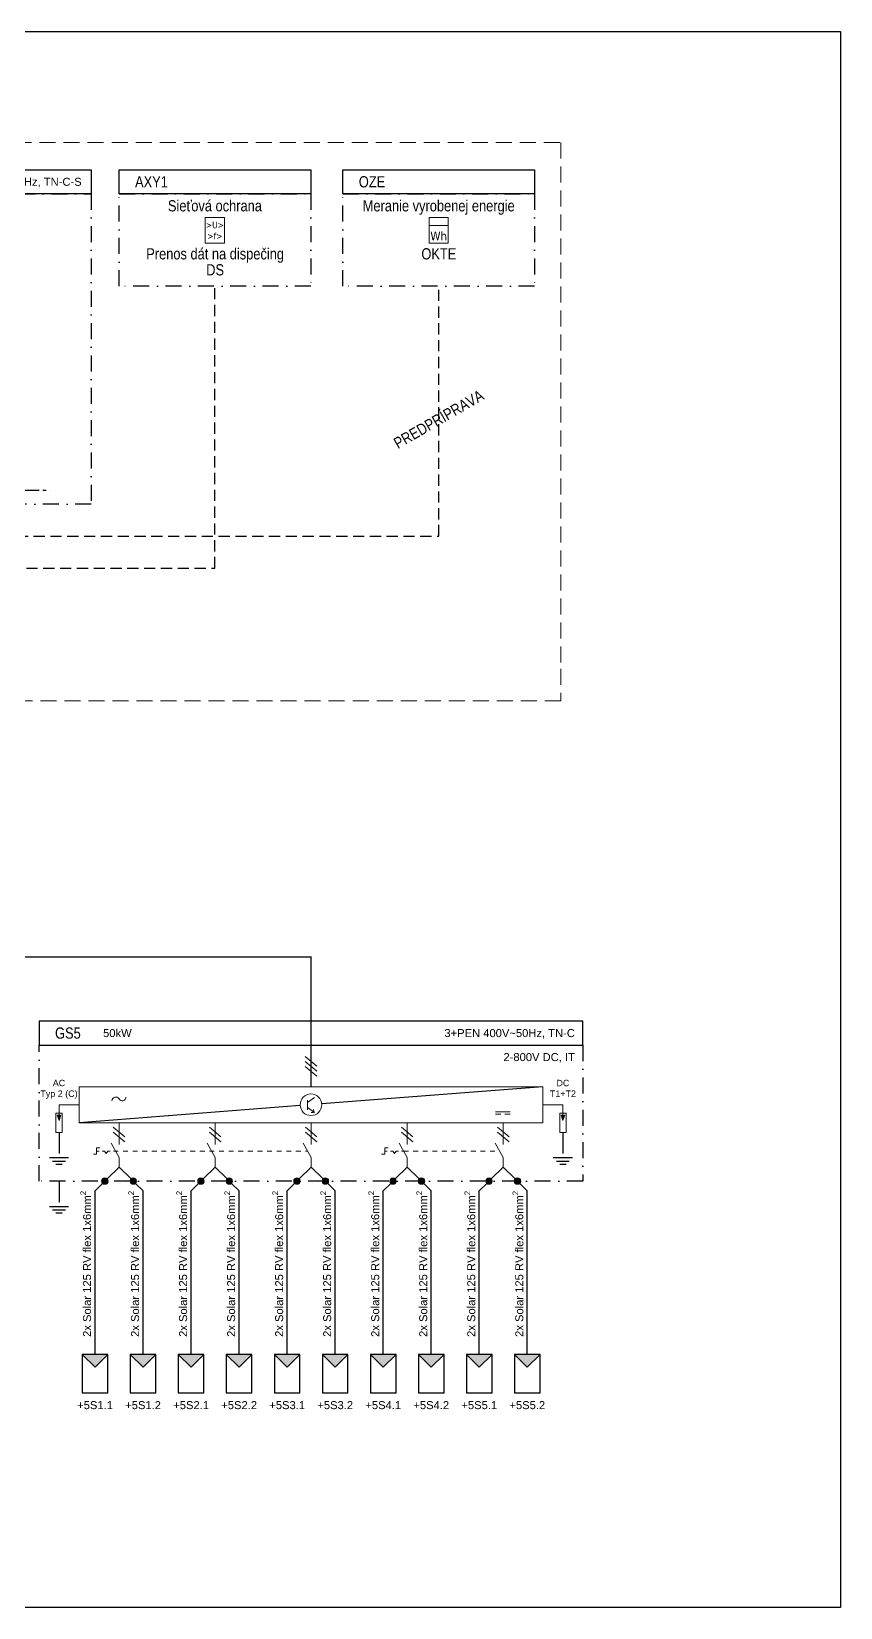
# Model space of a CAD drawing. Header units: millimetres. Extents: x -612 to 6794, y -5043 to 2163.
# Drawn here: x 2719.4 to 2972.1, y -195.7 to 296.6 of the extents above; entities that cross this region are included whole.
import ezdxf
from ezdxf.enums import TextEntityAlignment as Align

# ---------------------------------------------------------------- set-up
doc = ezdxf.new("R2010")
doc.units = ezdxf.units.MM
doc.header["$MEASUREMENT"] = 0
for name, pattern in [('EPL_DASH', [1, 0.5, -0.5]), ('EPL_DASHLONGDOT', [1, 0.66, -0.12, 0.1, -0.12]), ('ČERCHOVANÁ', [1, 0.5, -0.25, 0, -0.25]), ('ČÁRKOVANÁ', [0.75, 0.5, -0.25])]:
    doc.linetypes.add(name, pattern=pattern)
for name, color, linetype in [('22kV', 34, 'Continuous'), ('400V', 7, 'Continuous'), ('EV-Káble', 7, 'Continuous'), ('Kable', 7, 'Continuous'), ('LEGRAND', 7, 'Continuous'), ('RS', 40, 'Continuous')]:
    doc.layers.add(name, color=color, linetype=linetype)
for name, color, linetype, lineweight in [('EPLAN100', 7, 'Continuous', 50), ('EPLAN305', 7, 'EPL_DASH', 25), ('Prístroj', 7, 'Continuous', 13)]:
    doc.layers.add(name, color=color, linetype=linetype, lineweight=lineweight)
doc.styles.get("Standard").update_dxf_attribs({"font": 'arial.ttf'})
doc.styles.add('styl2', font='ARIALN.TTF', dxfattribs={"width": 0.85})
doc.styles.add('Tahoma', font='tahoma.ttf')

msp = doc.modelspace()

# ---------------------------------------------------------------- hatches: boundary and pattern name
at = {"layer": 'EPLAN305', "linetype": 'Continuous', "ltscale": 4}
for points in [[(2735.26, -116.68), (2739.26, -120.68), (2743.26, -116.68)], [(2750.26, -116.68), (2754.26, -120.68), (2758.26, -116.68)], [(2765.26, -116.68), (2769.26, -120.68), (2773.26, -116.68)], [(2780.26, -116.68), (2784.26, -120.68), (2788.26, -116.68)], [(2795.26, -116.68), (2799.26, -120.68), (2803.26, -116.68)], [(2810.26, -116.68), (2814.26, -120.68), (2818.26, -116.68)], [(2825.26, -116.68), (2829.26, -120.68), (2833.26, -116.68)], [(2840.26, -116.68), (2844.26, -120.68), (2848.26, -116.68)], [(2855.26, -116.68), (2859.26, -120.68), (2863.26, -116.68)], [(2870.26, -116.68), (2874.26, -120.68), (2878.26, -116.68)]]:
    msp.add_hatch(color=230, dxfattribs=at).paths.add_polyline_path(points, flags=0)
at = {"layer": 'EV-Káble', "transparency": 33554687}
h = msp.add_hatch(color=1, dxfattribs=at)
h.dxf.hatch_style = 1
h.paths.add_polyline_path([(2743.31, -62.52, 1), (2741.31, -62.52)])
h = msp.add_hatch(color=7, dxfattribs=at)
h.dxf.hatch_style = 1
h.paths.add_polyline_path([(2741.31, -62.52, 1), (2743.31, -62.52)])
h = msp.add_hatch(color=1, dxfattribs=at)
h.dxf.hatch_style = 1
h.paths.add_polyline_path([(2752.21, -62.52, 1), (2750.21, -62.52)])
h = msp.add_hatch(color=7, dxfattribs=at)
h.dxf.hatch_style = 1
h.paths.add_polyline_path([(2750.21, -62.52, 1), (2752.21, -62.52)])
h = msp.add_hatch(color=1, dxfattribs=at)
h.dxf.hatch_style = 1
h.paths.add_polyline_path([(2773.31, -62.52, 1), (2771.31, -62.52)])
h = msp.add_hatch(color=7, dxfattribs=at)
h.dxf.hatch_style = 1
h.paths.add_polyline_path([(2771.31, -62.52, 1), (2773.31, -62.52)])
h = msp.add_hatch(color=1, dxfattribs=at)
h.dxf.hatch_style = 1
h.paths.add_polyline_path([(2782.21, -62.52, 1), (2780.21, -62.52)])
h = msp.add_hatch(color=7, dxfattribs=at)
h.dxf.hatch_style = 1
h.paths.add_polyline_path([(2780.21, -62.52, 1), (2782.21, -62.52)])
h = msp.add_hatch(color=1, dxfattribs=at)
h.dxf.hatch_style = 1
h.paths.add_polyline_path([(2803.31, -62.52, 1), (2801.31, -62.52)])
h = msp.add_hatch(color=7, dxfattribs=at)
h.dxf.hatch_style = 1
h.paths.add_polyline_path([(2801.31, -62.52, 1), (2803.31, -62.52)])
h = msp.add_hatch(color=1, dxfattribs=at)
h.dxf.hatch_style = 1
h.paths.add_polyline_path([(2812.21, -62.52, 1), (2810.21, -62.52)])
h = msp.add_hatch(color=7, dxfattribs=at)
h.dxf.hatch_style = 1
h.paths.add_polyline_path([(2810.21, -62.52, 1), (2812.21, -62.52)])
h = msp.add_hatch(color=1, dxfattribs=at)
h.dxf.hatch_style = 1
h.paths.add_polyline_path([(2833.31, -62.52, 1), (2831.31, -62.52)])
h = msp.add_hatch(color=7, dxfattribs=at)
h.dxf.hatch_style = 1
h.paths.add_polyline_path([(2831.31, -62.52, 1), (2833.31, -62.52)])
h = msp.add_hatch(color=1, dxfattribs=at)
h.dxf.hatch_style = 1
h.paths.add_polyline_path([(2842.21, -62.52, 1), (2840.21, -62.52)])
h = msp.add_hatch(color=7, dxfattribs=at)
h.dxf.hatch_style = 1
h.paths.add_polyline_path([(2840.21, -62.52, 1), (2842.21, -62.52)])
h = msp.add_hatch(color=1, dxfattribs=at)
h.dxf.hatch_style = 1
h.paths.add_polyline_path([(2863.31, -62.52, 1), (2861.31, -62.52)])
h = msp.add_hatch(color=7, dxfattribs=at)
h.dxf.hatch_style = 1
h.paths.add_polyline_path([(2861.31, -62.52, 1), (2863.31, -62.52)])
h = msp.add_hatch(color=1, dxfattribs=at)
h.dxf.hatch_style = 1
h.paths.add_polyline_path([(2872.21, -62.52, 1), (2870.21, -62.52)])
h = msp.add_hatch(color=7, dxfattribs=at)
h.dxf.hatch_style = 1
h.paths.add_polyline_path([(2870.21, -62.52, 1), (2872.21, -62.52)])
at = {"layer": 'LEGRAND', "lineweight": 13}
for points in [[(2727.4, -41.94), (2728.6, -41.94), (2728, -43.64)], [(2884.79, -41.94), (2885.99, -41.94), (2885.39, -43.64)]]:
    msp.add_hatch(color=256, dxfattribs=at).paths.add_polyline_path(points, flags=0)

# ---------------------------------------------------------------- linework, layer by layer
for p, q in [((2879.13, -33.04), (2810.06, -38.4)), ((2803.33, -38.92), (2734.27, -44.29))]:
    msp.add_line(p, q)
at = {"lineweight": 13}
for p, q in [((2728, -38.66), (2734.26, -38.66)), ((2885.38, -38.66), (2879.13, -38.66))]:
    msp.add_line(p, q, dxfattribs=at)
at = {"linetype": 'EPL_DASH', "lineweight": 13, "ltscale": 3}
for p, q in [((2745.01, -53.14), (2805.51, -53.14)), ((2835.64, -53.14), (2865.65, -53.14))]:
    msp.add_line(p, q, dxfattribs=at)
msp.add_lwpolyline([(1762.94, 296.6), (2972.08, 296.6), (2972.08, -195.72), (1762.94, -195.72)], close=True)
at = {"layer": '22kV', "color": 0, "linetype": 'ČERCHOVANÁ', "ltscale": 10}
for points in [[(2463.08, 245.91), (2738.08, 245.91), (2738.08, 148.95), (2463.08, 148.95)], [(2746.76, 245.91), (2806.64, 245.91), (2806.64, 217.01), (2746.76, 217.01)], [(2816.64, 245.91), (2876.53, 245.91), (2876.53, 217.01), (2816.64, 217.01)], [(2721.77, -20.03), (2891.63, -20.03), (2891.63, -62.52), (2721.77, -62.52)]]:
    msp.add_lwpolyline(points, close=True, dxfattribs=at)
at = {"layer": '400V', "lineweight": 13}
for p, q in [((2804.9, -23.57), (2808.49, -26.59)), ((2804.9, -25.13), (2808.49, -28.15)), ((2804.9, -26.7), (2808.49, -29.71))]:
    msp.add_line(p, q, dxfattribs=at)
at = {"layer": '400V', "linetype": 'Continuous', "lineweight": 13, "ltscale": 4}
for p, q in [((2807.75, -36.41), (2805.65, -37.99)), ((2805.65, -37.24), (2805.65, -40.24)), ((2807.75, -41.06), (2805.65, -39.49)), ((2807.74, -41.06), (2806.81, -41.04)), ((2807.74, -41.06), (2807.5, -40.16)), ((2864.38, -40.89), (2868.88, -40.89)), ((2864.38, -41.64), (2866.03, -41.64)), ((2868.88, -41.64), (2867.23, -41.64))]:
    msp.add_line(p, q, dxfattribs=at)
at = {"layer": '400V', "color": 1, "linetype": 'Continuous', "lineweight": 13}
for p, q in [((2746.76, -44.29), (2746.76, -51.14)), ((2776.76, -44.29), (2776.76, -51.14)), ((2806.76, -44.29), (2806.76, -51.14)), ((2836.76, -44.29), (2836.76, -51.14)), ((2866.76, -44.29), (2866.76, -51.14))]:
    msp.add_line(p, q, dxfattribs=at)
at = {"layer": '400V', "color": 1, "lineweight": 13}
for p, q in [((2744.96, -45.66), (2748.56, -48.67)), ((2744.96, -47.22), (2748.56, -50.24)), ((2774.96, -45.66), (2778.56, -48.67)), ((2774.96, -47.22), (2778.56, -50.24)), ((2804.96, -45.66), (2808.56, -48.67)), ((2804.96, -47.22), (2808.56, -50.24)), ((2834.96, -45.66), (2838.56, -48.67)), ((2834.96, -47.22), (2838.56, -50.24)), ((2864.96, -45.66), (2868.56, -48.67)), ((2864.96, -47.22), (2868.56, -50.24))]:
    msp.add_line(p, q, dxfattribs=at)
at = {"layer": '400V', "color": 1, "linetype": 'Continuous', "lineweight": 13, "ltscale": 4}
for p, q in [((2738.76, -54.14), (2739.76, -54.14)), ((2739.76, -52.14), (2739.76, -54.14)), ((2739.76, -52.14), (2740.76, -52.14)), ((2739.76, -53.14), (2740.51, -53.14)), ((2741.51, -53.14), (2742.26, -53.14)), ((2742.76, -53.89), (2742.26, -53.14)), ((2743.26, -53.14), (2742.76, -53.89)), ((2743.26, -53.14), (2744.01, -53.14)), ((2746.76, -55.14), (2744.26, -50.64)), ((2745.01, -53.14), (2745.64, -53.14)), ((2776.76, -55.14), (2774.26, -50.64)), ((2806.76, -55.14), (2804.26, -50.64)), ((2828.76, -54.14), (2829.76, -54.14)), ((2829.76, -52.14), (2829.76, -54.14)), ((2829.76, -52.14), (2830.76, -52.14)), ((2829.76, -53.14), (2830.51, -53.14)), ((2831.51, -53.14), (2832.26, -53.14)), ((2832.76, -53.89), (2832.26, -53.14)), ((2833.26, -53.14), (2832.76, -53.89)), ((2833.26, -53.14), (2834.01, -53.14)), ((2836.76, -55.14), (2834.26, -50.64)), ((2835.01, -53.14), (2835.64, -53.14)), ((2866.76, -55.14), (2864.26, -50.64)), ((2746.76, -58.14), (2746.76, -55.14)), ((2776.76, -58.14), (2776.76, -55.14)), ((2806.76, -58.14), (2806.76, -55.14)), ((2836.76, -58.14), (2836.76, -55.14)), ((2866.76, -58.14), (2866.76, -55.14))]:
    msp.add_line(p, q, dxfattribs=at)
at = {"layer": '400V', "color": 230, "ltscale": 5}
for points in [[(2463.08, 253.41), (2738.08, 253.41), (2738.08, 245.91), (2463.08, 245.91)], [(2746.76, 253.41), (2806.64, 253.41), (2806.64, 245.91), (2746.76, 245.91)], [(2816.64, 253.41), (2876.53, 253.41), (2876.53, 245.91), (2816.64, 245.91)], [(2721.77, -20.03), (2891.63, -20.03), (2891.63, -12.53), (2721.77, -12.53)]]:
    msp.add_lwpolyline(points, close=True, dxfattribs=at)
at = {"layer": '400V', "const_width": 0.4, "flags": 128}
msp.add_lwpolyline([(2713.07, 215), (2713.07, 7.47), (2806.7, 7.47), (2806.7, -33.04)], dxfattribs=at)
at = {"layer": '400V', "linetype": 'Continuous', "lineweight": 13, "ltscale": 4}
msp.add_lwpolyline([(2734.27, -44.29), (2879.13, -44.29), (2879.13, -33.04), (2734.27, -33.04)], close=True, dxfattribs=at)
at = {"layer": '400V', "color": 1, "linetype": 'Continuous', "lineweight": 25, "ltscale": 4}
for points in [[(2743.01, -61.83), (2746.76, -58.14)], [(2750.51, -61.83), (2746.76, -58.14)], [(2773.01, -61.83), (2776.76, -58.14)], [(2780.51, -61.83), (2776.76, -58.14)], [(2803.01, -61.83), (2806.76, -58.14)], [(2810.51, -61.83), (2806.76, -58.14)], [(2833.01, -61.83), (2836.76, -58.14)], [(2840.51, -61.83), (2836.76, -58.14)], [(2863.01, -61.83), (2866.76, -58.14)], [(2870.51, -61.83), (2866.76, -58.14)], [(2739.26, -116.68), (2739.26, -65.52), (2741.6, -63.22)], [(2754.26, -116.68), (2754.26, -65.52), (2751.92, -63.22)], [(2769.26, -116.68), (2769.26, -65.52), (2771.6, -63.22)], [(2784.26, -116.68), (2784.26, -65.52), (2781.92, -63.22)], [(2799.26, -116.68), (2799.26, -65.52), (2801.6, -63.22)], [(2814.26, -116.68), (2814.26, -65.52), (2811.92, -63.22)], [(2829.26, -116.68), (2829.26, -65.52), (2831.6, -63.22)], [(2844.26, -116.68), (2844.26, -65.52), (2841.92, -63.22)], [(2859.26, -116.68), (2859.26, -65.52), (2861.6, -63.22)], [(2874.26, -116.68), (2874.26, -65.52), (2871.92, -63.22)]]:
    msp.add_lwpolyline(points, dxfattribs=at)
at = {"layer": '400V', "linetype": 'Continuous', "lineweight": 13, "ltscale": 4}
msp.add_circle((2806.7, -38.66), 3.38, dxfattribs=at)
for centre, radius, start, end in [((2745.72, -37.46), 1.2, 30, 180), ((2747.76, -36.28), 1.16, 210, 0)]:
    msp.add_arc(centre, radius, start, end, dxfattribs=at)
at = {"layer": 'EPLAN100', "color": 94, "linetype": 'EPL_DASHLONGDOT', "lineweight": 30, "ltscale": 10, "true_color": 0x00a800}
for p, q in [((2728, -47.29), (2728, -55.29)), ((2885.39, -47.29), (2885.39, -55.29)), ((2731, -55.29), (2725, -55.29)), ((2726, -56.29), (2730, -56.29)), ((2729, -57.29), (2727, -57.29)), ((2888.39, -55.29), (2882.39, -55.29)), ((2883.39, -56.29), (2887.39, -56.29)), ((2886.39, -57.29), (2884.39, -57.29)), ((2728, -62.52), (2728, -70.52)), ((2731, -70.52), (2725, -70.52)), ((2726, -71.52), (2730, -71.52)), ((2729, -72.52), (2727, -72.52))]:
    msp.add_line(p, q, dxfattribs=at)
msp.add_lwpolyline([(2493.08, 151.16), (2495.2, 153.28), (2725.2, 153.28)], dxfattribs=at)
at = {"layer": 'EPLAN305', "color": 230, "linetype": 'Continuous', "ltscale": 4}
for points in [[(2735.26, -116.68), (2739.26, -120.68), (2743.26, -116.68)], [(2735.26, -128.68), (2743.26, -128.68), (2743.26, -116.68), (2735.26, -116.68)], [(2750.26, -116.68), (2754.26, -120.68), (2758.26, -116.68)], [(2750.26, -128.68), (2758.26, -128.68), (2758.26, -116.68), (2750.26, -116.68)], [(2765.26, -116.68), (2769.26, -120.68), (2773.26, -116.68)], [(2765.26, -128.68), (2773.26, -128.68), (2773.26, -116.68), (2765.26, -116.68)], [(2780.26, -116.68), (2784.26, -120.68), (2788.26, -116.68)], [(2780.26, -128.68), (2788.26, -128.68), (2788.26, -116.68), (2780.26, -116.68)], [(2795.26, -116.68), (2799.26, -120.68), (2803.26, -116.68)], [(2795.26, -128.68), (2803.26, -128.68), (2803.26, -116.68), (2795.26, -116.68)], [(2810.26, -116.68), (2814.26, -120.68), (2818.26, -116.68)], [(2810.26, -128.68), (2818.26, -128.68), (2818.26, -116.68), (2810.26, -116.68)], [(2825.26, -116.68), (2829.26, -120.68), (2833.26, -116.68)], [(2825.26, -128.68), (2833.26, -128.68), (2833.26, -116.68), (2825.26, -116.68)], [(2840.26, -116.68), (2844.26, -120.68), (2848.26, -116.68)], [(2840.26, -128.68), (2848.26, -128.68), (2848.26, -116.68), (2840.26, -116.68)], [(2855.26, -116.68), (2859.26, -120.68), (2863.26, -116.68)], [(2855.26, -128.68), (2863.26, -128.68), (2863.26, -116.68), (2855.26, -116.68)], [(2870.26, -116.68), (2874.26, -120.68), (2878.26, -116.68)], [(2870.26, -128.68), (2878.26, -128.68), (2878.26, -116.68), (2870.26, -116.68)]]:
    msp.add_lwpolyline(points, close=True, dxfattribs=at)
at = {"layer": 'EV-Káble', "color": 1, "lineweight": 13}
for p, q in [((2743.31, -62.52), (2741.31, -62.52)), ((2752.21, -62.52), (2750.21, -62.52)), ((2773.31, -62.52), (2771.31, -62.52)), ((2782.21, -62.52), (2780.21, -62.52)), ((2803.31, -62.52), (2801.31, -62.52)), ((2812.21, -62.52), (2810.21, -62.52)), ((2833.31, -62.52), (2831.31, -62.52)), ((2842.21, -62.52), (2840.21, -62.52)), ((2863.31, -62.52), (2861.31, -62.52)), ((2872.21, -62.52), (2870.21, -62.52))]:
    msp.add_line(p, q, dxfattribs=at)
at = {"layer": 'LEGRAND', "lineweight": 13}
for p, q in [((2728, -38.66), (2728, -42.13)), ((2885.39, -38.66), (2885.39, -42.13))]:
    msp.add_line(p, q, dxfattribs=at)
for points in [[(2727, -47.29), (2729, -47.29), (2729, -41.29), (2727, -41.29)], [(2727.4, -41.94), (2728.6, -41.94), (2728, -43.64)], [(2884.39, -47.29), (2886.39, -47.29), (2886.39, -41.29), (2884.39, -41.29)], [(2884.79, -41.94), (2885.99, -41.94), (2885.39, -43.64)]]:
    msp.add_lwpolyline(points, close=True, dxfattribs=at)
at = {"layer": 'LEGRAND', "color": 1, "lineweight": 13}
for centre in [(2742.31, -62.52), (2751.21, -62.52), (2772.31, -62.52), (2781.21, -62.52), (2802.31, -62.52), (2811.21, -62.52), (2832.31, -62.52), (2841.21, -62.52), (2862.31, -62.52), (2871.21, -62.52)]:
    msp.add_circle(centre, 1, dxfattribs=at)
at = {"layer": 'Prístroj', "color": 0, "linetype": 'Continuous', "ltscale": 4}
msp.add_line((2843.59, 235.99), (2849.59, 235.99), dxfattribs=at)
at = {"layer": 'Prístroj', "color": 253, "linetype": 'ČÁRKOVANÁ', "ltscale": 10}
msp.add_lwpolyline([(2309.45, 261.95), (2884.72, 261.95), (2884.72, 97.49), (2884.72, 97.49), (2884.72, 97.49), (2884.72, 97.49), (2884.72, 87.48), (2309.45, 87.48)], close=True, dxfattribs=at)
at = {"layer": 'Prístroj', "color": 0, "linetype": 'Continuous', "ltscale": 4}
for points in [[(2773.7, 230.49), (2779.7, 230.49), (2779.7, 238.49), (2773.7, 238.49)], [(2843.59, 230.49), (2849.59, 230.49), (2849.59, 238.49), (2843.59, 238.49)]]:
    msp.add_lwpolyline(points, close=True, dxfattribs=at)
at = {"layer": 'RS', "linetype": 'ČÁRKOVANÁ', "ltscale": 7}
msp.add_lwpolyline([(2513.08, 164.88), (2513.08, 128.95), (2776.7, 128.95), (2776.7, 217.01)], dxfattribs=at)
at = {"layer": 'RS', "color": 193, "linetype": 'ČÁRKOVANÁ', "ltscale": 7}
msp.add_lwpolyline([(2552.08, 164.88), (2552.08, 138.95), (2846.59, 138.95), (2846.59, 217.01)], dxfattribs=at)

# ---------------------------------------------------------------- texts
at = {"layer": '22kV', "color": 230, "style": 'styl2'}
for s, p in [('AXY1', (2751.76, 249.66)), ('OZE', (2821.64, 249.66)), ('GS5', (2726.77, -16.28))]:
    msp.add_text(s, height=3.5, dxfattribs=at).set_placement(p, align=Align.MIDDLE_LEFT)
at = {"layer": '400V', "color": 251, "lineweight": 13}
for s, p in [('3+PEN+N+PE 400/230V~50Hz, TN-C-S', (2735.08, 249.66)), ('50kW', (2750.7, -16.28)), ('3+PEN 400V~50Hz, TN-C', (2889.13, -16.28)), ('2-800V DC, IT', (2889.13, -23.78))]:
    msp.add_text(s, height=2.5, dxfattribs=at).set_placement(p, align=Align.MIDDLE_RIGHT)
at = {"layer": '400V', "style": 'styl2'}
for s, p in [('Sieťová ochrana', (2776.7, 242.16)), ('Meranie vyrobenej energie', (2846.59, 242.16)), ('Prenos dát na dispečing', (2776.76, 227.16)), ('OKTE', (2846.64, 227.16)), ('DS', (2776.76, 222.16))]:
    msp.add_text(s, height=3.5, dxfattribs=at).set_placement(p, align=Align.MIDDLE_CENTER)
msp.add_text('PREDPRÍPRAVA', height=3.5, rotation=30, dxfattribs=at).set_placement((2846.59, 175.48), align=Align.MIDDLE_CENTER)
at = {"layer": '400V', "linetype": 'Continuous', "char_height": 2, "width": 13.7015, "attachment_point": 2}
for s, insert in [('\\pxqc;AC\\PTyp 2 (C)', (2727.99, -30.88)), ('\\pxqc;DC\\PT1+T2', (2885.39, -30.88))]:
    msp.add_mtext(s, dxfattribs=dict(at, insert=insert))
at = {"layer": '400V', "color": 230, "linetype": 'Continuous', "char_height": 2, "width": 13.7015, "attachment_point": 2}
for s, insert in [('\\pxqc;{\\H1.25x;+5S1.1}', (2739.26, -131.26)), ('\\pxqc;{\\H1.25x;+5S1.2}', (2754.26, -131.26)), ('\\pxqc;{\\H1.25x;+5S2.1}', (2769.26, -131.26)), ('\\pxqc;{\\H1.25x;+5S2.2}', (2784.26, -131.26)), ('\\pxqc;{\\H1.25x;+5S3.1}', (2799.26, -131.26)), ('\\pxqc;{\\H1.25x;+5S3.2}', (2814.26, -131.26)), ('\\pxqc;{\\H1.25x;+5S4.1}', (2829.26, -131.26)), ('\\pxqc;{\\H1.25x;+5S4.2}', (2844.26, -131.26)), ('{\\H1.25x;+5S5.1}', (2859.26, -131.26)), ('\\pxqc;{\\H1.25x;+5S5.2}', (2874.26, -131.26))]:
    msp.add_mtext(s, dxfattribs=dict(at, insert=insert))
at = {"layer": 'Kable', "linetype": 'Continuous', "char_height": 2.5, "width": 58.5987, "attachment_point": 8, "rotation": 90}
for insert in [(2738.04, -88.39), (2753.04, -88.39), (2768.04, -88.39), (2783.04, -88.39), (2798.04, -88.39), (2813.04, -88.39), (2828.04, -88.39), (2843.04, -88.39), (2858.04, -88.39), (2873.04, -88.39)]:
    msp.add_mtext('\\A1;2x Solar 125 RV flex 1x6mm{\\H0.7x;\\S2^ ;}', dxfattribs=dict(at, insert=insert))
at = {"layer": 'Prístroj', "style": 'Tahoma'}
for s, height, p in [('>U>', 2, (2776.7, 236.16)), ('>f>', 2, (2776.7, 232.72)), ('Wh', 2.726, (2846.59, 232.72))]:
    msp.add_text(s, height=height, dxfattribs=at).set_placement(p, align=Align.MIDDLE_CENTER)

doc.saveas('drawing.dxf')
